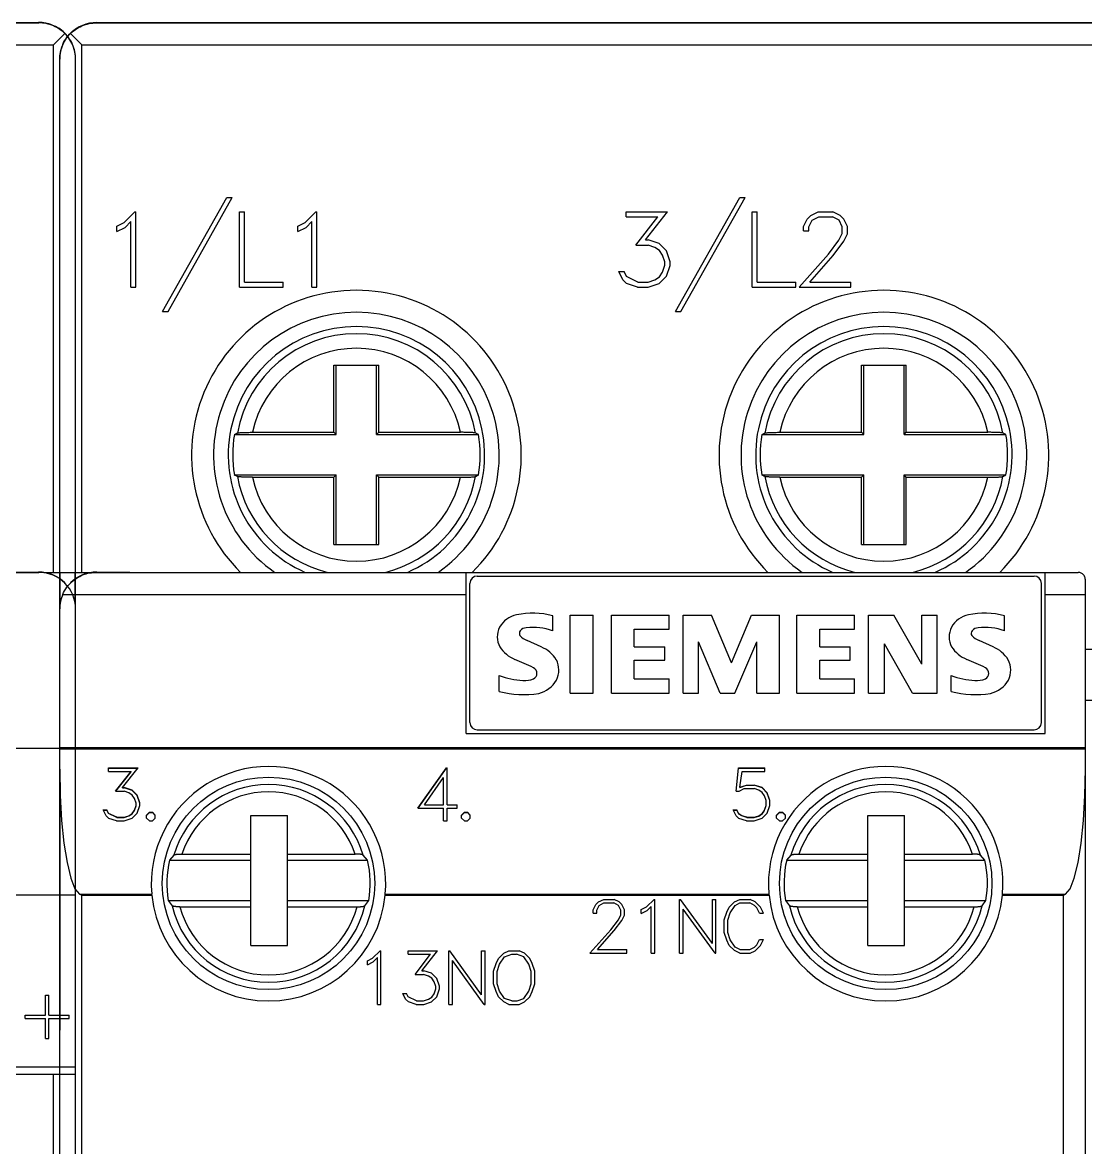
# Model space of a CAD drawing. Header units: millimetres. Extents: x -72 to 2978, y -1067 to 2817.
# Drawn here: x 216.58 to 245.6, y -796.91 to -766.2 of the extents above; entities that cross this region are included whole.
import ezdxf

# ---------------------------------------------------------------- set-up
doc = ezdxf.new("R2010")
doc.units = ezdxf.units.MM
doc.layers.add('10000_FRONT', color=7, linetype='Continuous')

msp = doc.modelspace()

# ---------------------------------------------------------------- linework, layer by layer
for p, q in [((217.599, -787.71), (217.599, -793.71)), ((218.033, -793.71), (218.033, -787.71))]:
    msp.add_line(p, q)
at = {"layer": '10000_FRONT', "color": 7, "linetype": 'Continuous', "lineweight": 25}
for p, q in [((174.033, -766.209), (217.033, -766.209)), ((174.043, -766.199), (217.023, -766.199)), ((217.077, -766.2), (217.033, -766.199)), ((217.081, -766.21), (217.033, -766.209)), ((217.122, -766.203), (217.077, -766.2)), ((217.13, -766.214), (217.081, -766.21)), ((217.167, -766.208), (217.122, -766.203)), ((217.179, -766.22), (217.13, -766.214)), ((217.213, -766.215), (217.167, -766.208)), ((218.418, -766.215), (218.464, -766.208)), ((218.452, -766.22), (218.502, -766.214)), ((218.464, -766.208), (218.51, -766.203)), ((218.502, -766.214), (218.551, -766.21)), ((218.51, -766.203), (218.555, -766.2)), ((218.551, -766.21), (218.599, -766.209)), ((218.555, -766.2), (218.599, -766.199)), ((218.599, -766.209), (261.599, -766.209)), ((218.609, -766.199), (261.589, -766.199)), ((217.229, -766.228), (217.179, -766.22)), ((217.259, -766.225), (217.213, -766.215)), ((217.28, -766.24), (217.229, -766.228)), ((217.306, -766.237), (217.259, -766.225)), ((217.33, -766.254), (217.28, -766.24)), ((217.352, -766.251), (217.306, -766.237)), ((217.38, -766.271), (217.33, -766.254)), ((217.397, -766.268), (217.352, -766.251)), ((217.429, -766.291), (217.38, -766.271)), ((217.442, -766.286), (217.397, -766.268)), ((217.477, -766.313), (217.429, -766.291)), ((217.433, -766.809), (217.74, -766.502)), ((217.486, -766.308), (217.442, -766.286)), ((217.524, -766.338), (217.477, -766.313)), ((217.529, -766.331), (217.486, -766.308)), ((217.57, -766.365), (217.524, -766.338)), ((217.571, -766.356), (217.529, -766.331)), ((217.614, -766.395), (217.57, -766.365)), ((217.612, -766.383), (217.571, -766.356)), ((217.651, -766.412), (217.612, -766.383)), ((217.656, -766.427), (217.614, -766.395)), ((217.689, -766.445), (217.651, -766.412)), ((217.698, -766.462), (217.656, -766.427)), ((217.728, -766.48), (217.689, -766.445)), ((217.74, -766.502), (217.698, -766.462)), ((217.766, -766.519), (217.728, -766.48)), ((217.78, -766.544), (217.74, -766.502)), ((217.802, -766.56), (217.766, -766.519)), ((217.829, -766.56), (217.866, -766.519)), ((217.852, -766.544), (217.892, -766.502)), ((217.866, -766.519), (217.904, -766.48)), ((218.199, -766.809), (217.891, -766.502)), ((217.892, -766.502), (217.933, -766.462)), ((217.904, -766.48), (217.942, -766.445)), ((217.933, -766.462), (217.976, -766.427)), ((217.942, -766.445), (217.981, -766.412)), ((217.976, -766.427), (218.018, -766.395)), ((217.981, -766.412), (218.02, -766.383)), ((218.018, -766.395), (218.062, -766.365)), ((218.02, -766.383), (218.061, -766.356)), ((218.061, -766.356), (218.102, -766.331)), ((218.062, -766.365), (218.108, -766.338)), ((218.102, -766.331), (218.146, -766.308)), ((218.108, -766.338), (218.155, -766.313)), ((218.146, -766.308), (218.19, -766.286)), ((218.155, -766.313), (218.203, -766.291)), ((218.19, -766.286), (218.235, -766.268)), ((218.203, -766.291), (218.252, -766.271)), ((218.235, -766.268), (218.28, -766.251)), ((218.252, -766.271), (218.302, -766.254)), ((218.28, -766.251), (218.326, -766.237)), ((218.302, -766.254), (218.352, -766.24)), ((218.326, -766.237), (218.372, -766.225)), ((218.352, -766.24), (218.402, -766.228)), ((218.372, -766.225), (218.418, -766.215)), ((218.402, -766.228), (218.452, -766.22)), ((173.633, -766.809), (217.433, -766.809)), ((217.433, -781.209), (217.433, -766.809)), ((217.661, -766.862), (217.68, -766.813)), ((217.68, -766.813), (217.703, -766.765)), ((217.682, -766.799), (217.706, -766.749)), ((217.682, -766.799), (217.687, -766.799)), ((217.703, -766.765), (217.727, -766.718)), ((217.706, -766.749), (217.733, -766.699)), ((217.727, -766.718), (217.755, -766.672)), ((217.733, -766.699), (217.762, -766.651)), ((217.755, -766.672), (217.784, -766.628)), ((217.762, -766.651), (217.795, -766.604)), ((217.815, -766.586), (217.78, -766.544)), ((217.784, -766.628), (217.816, -766.586)), ((217.795, -766.604), (217.829, -766.56)), ((217.837, -766.604), (217.802, -766.56)), ((217.847, -766.628), (217.815, -766.586)), ((217.816, -766.586), (217.852, -766.544)), ((217.869, -766.651), (217.837, -766.604)), ((217.877, -766.672), (217.847, -766.628)), ((217.899, -766.699), (217.869, -766.651)), ((217.904, -766.718), (217.877, -766.672)), ((217.926, -766.749), (217.899, -766.699)), ((217.929, -766.765), (217.904, -766.718)), ((217.95, -766.799), (217.926, -766.749)), ((217.951, -766.813), (217.929, -766.765)), ((217.945, -766.799), (217.95, -766.799)), ((217.971, -766.862), (217.951, -766.813)), ((218.199, -766.809), (261.999, -766.809)), ((218.199, -781.209), (218.199, -766.809)), ((217.6, -767.161), (217.603, -767.112)), ((217.603, -767.112), (217.609, -767.062)), ((217.609, -767.062), (217.618, -767.012)), ((217.618, -767.012), (217.63, -766.962)), ((217.63, -766.962), (217.644, -766.912)), ((217.644, -766.912), (217.661, -766.862)), ((217.988, -766.912), (217.971, -766.862)), ((218.002, -766.962), (217.988, -766.912)), ((218.013, -767.012), (218.002, -766.962)), ((218.022, -767.062), (218.013, -767.012)), ((218.028, -767.112), (218.022, -767.062)), ((218.032, -767.161), (218.028, -767.112)), ((217.599, -767.209), (217.6, -767.161)), ((217.599, -767.209), (217.599, -767.199)), ((217.599, -781.209), (217.599, -767.209)), ((218.033, -767.209), (218.032, -767.161)), ((218.033, -781.209), (218.033, -767.209)), ((220.409, -774.091), (222.163, -770.975)), ((220.558, -774.091), (222.31, -770.975)), ((222.163, -770.975), (222.31, -770.975)), ((234.409, -774.091), (236.163, -770.975)), ((234.558, -774.091), (236.31, -770.975)), ((236.163, -770.975), (236.31, -770.975)), ((219.358, -771.657), (219.65, -771.367)), ((219.65, -771.367), (219.679, -771.367)), ((219.679, -773.425), (219.679, -771.367)), ((222.504, -771.367), (222.641, -771.367)), ((222.504, -773.425), (222.504, -771.367)), ((222.641, -773.287), (222.641, -771.367)), ((224.297, -771.657), (224.589, -771.367)), ((224.589, -771.367), (224.618, -771.367)), ((224.618, -773.425), (224.618, -771.367)), ((233.065, -771.367), (234.196, -771.367)), ((233.065, -771.504), (233.065, -771.367)), ((233.593, -772.134), (234.196, -771.367)), ((236.504, -771.367), (236.641, -771.367)), ((236.504, -773.425), (236.504, -771.367)), ((236.641, -773.287), (236.641, -771.367)), ((238.108, -771.464), (238.309, -771.367)), ((238.309, -771.367), (238.704, -771.367)), ((238.904, -771.466), (238.704, -771.367)), ((219.157, -771.759), (219.358, -771.657)), ((219.385, -771.791), (219.542, -771.633)), ((219.542, -773.425), (219.542, -771.633)), ((224.096, -771.759), (224.297, -771.657)), ((224.324, -771.791), (224.48, -771.633)), ((224.48, -773.425), (224.48, -771.633)), ((233.065, -771.504), (233.926, -771.504)), ((233.331, -772.274), (233.926, -771.504)), ((237.908, -771.765), (238.006, -771.564)), ((238.006, -771.564), (238.108, -771.464)), ((238.048, -771.776), (238.139, -771.595)), ((238.139, -771.595), (238.32, -771.504)), ((238.32, -771.504), (238.692, -771.504)), ((238.874, -771.595), (238.692, -771.504)), ((238.964, -771.776), (238.874, -771.595)), ((239.006, -771.566), (238.904, -771.466)), ((239.105, -771.767), (239.006, -771.566)), ((219.157, -771.903), (219.157, -771.759)), ((219.157, -771.903), (219.385, -771.791)), ((224.096, -771.903), (224.096, -771.759)), ((224.096, -771.903), (224.324, -771.791)), ((237.908, -771.889), (237.908, -771.765)), ((237.908, -771.889), (238.048, -771.889)), ((238.048, -771.889), (238.048, -771.776)), ((238.872, -772.144), (238.964, -771.956)), ((238.964, -771.956), (238.964, -771.776)), ((239.006, -772.168), (239.105, -771.971)), ((239.105, -771.971), (239.105, -771.767)), ((233.331, -772.274), (233.661, -772.274)), ((233.593, -772.134), (233.666, -772.134)), ((233.845, -772.337), (233.661, -772.274)), ((233.963, -772.232), (233.666, -772.134)), ((233.973, -772.421), (233.845, -772.337)), ((234.164, -772.433), (233.963, -772.232)), ((238.586, -772.525), (238.872, -772.144)), ((238.715, -772.555), (239.006, -772.168)), ((234.059, -772.551), (233.973, -772.421)), ((234.122, -772.735), (234.059, -772.551)), ((234.261, -772.729), (234.164, -772.433)), ((237.785, -773.425), (238.586, -772.525)), ((238.076, -773.287), (238.715, -772.555)), ((234.059, -773.01), (234.122, -772.825)), ((234.122, -772.825), (234.122, -772.735)), ((234.164, -773.126), (234.261, -772.831)), ((234.261, -772.831), (234.261, -772.729)), ((232.972, -773.226), (232.86, -772.999)), ((232.86, -772.999), (233.005, -772.999)), ((233.077, -773.327), (232.972, -773.226)), ((233.07, -773.133), (233.005, -772.999)), ((233.381, -773.287), (233.07, -773.133)), ((233.661, -773.287), (233.845, -773.223)), ((233.845, -773.223), (233.973, -773.139)), ((233.963, -773.326), (234.164, -773.126)), ((233.973, -773.139), (234.059, -773.01)), ((219.542, -773.425), (219.679, -773.425)), ((222.504, -773.425), (223.699, -773.425)), ((222.641, -773.287), (223.699, -773.287)), ((223.699, -773.425), (223.699, -773.287)), ((224.48, -773.425), (224.618, -773.425)), ((233.373, -773.425), (233.077, -773.327)), ((233.373, -773.425), (233.666, -773.425)), ((233.381, -773.287), (233.661, -773.287)), ((233.666, -773.425), (233.963, -773.326)), ((236.504, -773.425), (237.699, -773.425)), ((236.641, -773.287), (237.699, -773.287)), ((237.699, -773.425), (237.699, -773.287)), ((237.785, -773.425), (239.2, -773.425)), ((238.076, -773.287), (239.2, -773.287)), ((239.2, -773.425), (239.2, -773.287)), ((220.409, -774.091), (220.558, -774.091)), ((234.409, -774.091), (234.558, -774.091)), ((225.086, -775.549), (226.311, -775.549)), ((225.086, -777.386), (225.086, -775.549)), ((225.149, -777.449), (225.149, -775.549)), ((226.249, -777.449), (226.249, -775.549)), ((226.311, -777.386), (226.311, -775.549)), ((239.486, -775.549), (240.711, -775.549)), ((239.486, -777.386), (239.486, -775.549)), ((239.549, -777.449), (239.549, -775.549)), ((240.649, -777.449), (240.649, -775.549)), ((240.711, -777.386), (240.711, -775.549)), ((222.366, -777.449), (222.378, -777.443)), ((222.366, -777.449), (225.149, -777.449)), ((222.378, -777.443), (222.39, -777.436)), ((222.39, -777.436), (222.401, -777.43)), ((222.401, -777.43), (222.413, -777.424)), ((222.413, -777.424), (222.425, -777.417)), ((222.425, -777.417), (222.436, -777.411)), ((222.436, -777.411), (222.448, -777.405)), ((222.448, -777.405), (222.452, -777.403)), ((222.452, -777.403), (222.459, -777.402)), ((222.459, -777.402), (222.469, -777.4)), ((222.469, -777.4), (222.48, -777.399)), ((222.48, -777.399), (222.494, -777.397)), ((222.494, -777.397), (222.51, -777.396)), ((222.51, -777.396), (222.529, -777.394)), ((222.529, -777.394), (222.55, -777.393)), ((222.55, -777.393), (222.571, -777.392)), ((222.571, -777.392), (222.594, -777.391)), ((222.594, -777.391), (222.62, -777.39)), ((222.62, -777.39), (222.647, -777.389)), ((222.647, -777.389), (222.675, -777.388)), ((222.675, -777.388), (222.703, -777.388)), ((222.703, -777.388), (222.732, -777.387)), ((222.732, -777.387), (222.763, -777.387)), ((222.763, -777.387), (222.795, -777.386)), ((222.795, -777.386), (222.827, -777.386)), ((222.827, -777.386), (222.858, -777.386)), ((222.858, -777.386), (225.086, -777.386)), ((225.149, -777.449), (225.086, -777.386)), ((226.249, -777.449), (226.311, -777.386)), ((226.249, -777.449), (229.031, -777.449)), ((226.311, -777.386), (228.539, -777.386)), ((228.565, -777.386), (228.539, -777.386)), ((228.591, -777.386), (228.565, -777.386)), ((228.617, -777.386), (228.591, -777.386)), ((228.643, -777.387), (228.617, -777.386)), ((228.669, -777.387), (228.643, -777.387)), ((228.693, -777.387), (228.669, -777.387)), ((228.716, -777.388), (228.693, -777.387)), ((228.739, -777.389), (228.716, -777.388)), ((228.762, -777.389), (228.739, -777.389)), ((228.784, -777.39), (228.762, -777.389)), ((228.805, -777.391), (228.784, -777.39)), ((228.824, -777.392), (228.805, -777.391)), ((228.842, -777.393), (228.824, -777.392)), ((228.859, -777.394), (228.842, -777.393)), ((228.876, -777.395), (228.859, -777.394)), ((228.891, -777.396), (228.876, -777.395)), ((228.904, -777.397), (228.891, -777.396)), ((228.915, -777.399), (228.904, -777.397)), ((228.925, -777.4), (228.915, -777.399)), ((228.933, -777.401), (228.925, -777.4)), ((228.94, -777.402), (228.933, -777.401)), ((228.946, -777.404), (228.94, -777.402)), ((228.949, -777.405), (228.946, -777.404)), ((228.961, -777.411), (228.949, -777.405)), ((228.973, -777.417), (228.961, -777.411)), ((228.984, -777.424), (228.973, -777.417)), ((228.996, -777.43), (228.984, -777.424)), ((229.008, -777.436), (228.996, -777.43)), ((229.019, -777.443), (229.008, -777.436)), ((229.031, -777.449), (229.019, -777.443)), ((236.766, -777.449), (236.778, -777.443)), ((236.766, -777.449), (239.549, -777.449)), ((236.778, -777.443), (236.79, -777.436)), ((236.79, -777.436), (236.801, -777.43)), ((236.801, -777.43), (236.813, -777.424)), ((236.813, -777.424), (236.825, -777.417)), ((236.825, -777.417), (236.836, -777.411)), ((236.836, -777.411), (236.848, -777.405)), ((236.848, -777.405), (236.852, -777.403)), ((236.852, -777.403), (236.859, -777.402)), ((236.859, -777.402), (236.869, -777.4)), ((236.869, -777.4), (236.88, -777.399)), ((236.88, -777.399), (236.894, -777.397)), ((236.894, -777.397), (236.91, -777.396)), ((236.91, -777.396), (236.929, -777.394)), ((236.929, -777.394), (236.95, -777.393)), ((236.95, -777.393), (236.971, -777.392)), ((236.971, -777.392), (236.994, -777.391)), ((236.994, -777.391), (237.02, -777.39)), ((237.02, -777.39), (237.047, -777.389)), ((237.047, -777.389), (237.075, -777.388)), ((237.075, -777.388), (237.103, -777.388)), ((237.103, -777.388), (237.132, -777.387)), ((237.132, -777.387), (237.163, -777.387)), ((237.163, -777.387), (237.195, -777.386)), ((237.195, -777.386), (237.227, -777.386)), ((237.227, -777.386), (237.258, -777.386)), ((237.258, -777.386), (239.486, -777.386)), ((239.549, -777.449), (239.486, -777.386)), ((240.649, -777.449), (240.711, -777.386)), ((240.649, -777.449), (243.431, -777.449)), ((240.711, -777.386), (242.939, -777.386)), ((242.965, -777.386), (242.939, -777.386)), ((242.991, -777.386), (242.965, -777.386)), ((243.017, -777.386), (242.991, -777.386)), ((243.043, -777.387), (243.017, -777.386)), ((243.069, -777.387), (243.043, -777.387)), ((243.093, -777.387), (243.069, -777.387)), ((243.116, -777.388), (243.093, -777.387)), ((243.139, -777.389), (243.116, -777.388)), ((243.162, -777.389), (243.139, -777.389)), ((243.184, -777.39), (243.162, -777.389)), ((243.205, -777.391), (243.184, -777.39)), ((243.224, -777.392), (243.205, -777.391)), ((243.242, -777.393), (243.224, -777.392)), ((243.259, -777.394), (243.242, -777.393)), ((243.276, -777.395), (243.259, -777.394)), ((243.291, -777.396), (243.276, -777.395)), ((243.304, -777.397), (243.291, -777.396)), ((243.315, -777.399), (243.304, -777.397)), ((243.325, -777.4), (243.315, -777.399)), ((243.333, -777.401), (243.325, -777.4)), ((243.34, -777.402), (243.333, -777.401)), ((243.346, -777.404), (243.34, -777.402)), ((243.349, -777.405), (243.346, -777.404)), ((243.361, -777.411), (243.349, -777.405)), ((243.373, -777.417), (243.361, -777.411)), ((243.384, -777.424), (243.373, -777.417)), ((243.396, -777.43), (243.384, -777.424)), ((243.408, -777.436), (243.396, -777.43)), ((243.419, -777.443), (243.408, -777.436)), ((243.431, -777.449), (243.419, -777.443)), ((222.378, -778.555), (222.366, -778.549)), ((222.366, -778.549), (225.149, -778.549)), ((222.39, -778.561), (222.378, -778.555)), ((222.401, -778.568), (222.39, -778.561)), ((222.413, -778.574), (222.401, -778.568)), ((222.425, -778.58), (222.413, -778.574)), ((222.436, -778.586), (222.425, -778.58)), ((222.448, -778.593), (222.436, -778.586)), ((222.451, -778.594), (222.448, -778.593)), ((222.457, -778.595), (222.451, -778.594)), ((222.464, -778.597), (222.457, -778.595)), ((222.472, -778.598), (222.464, -778.597)), ((222.482, -778.599), (222.472, -778.598)), ((222.493, -778.6), (222.482, -778.599)), ((222.507, -778.602), (222.493, -778.6)), ((222.521, -778.603), (222.507, -778.602)), ((222.538, -778.604), (222.521, -778.603)), ((222.555, -778.605), (222.538, -778.604)), ((222.573, -778.606), (222.555, -778.605)), ((222.592, -778.607), (222.573, -778.606)), ((222.613, -778.608), (222.592, -778.607)), ((222.635, -778.608), (222.613, -778.608)), ((222.658, -778.609), (222.635, -778.608)), ((222.681, -778.61), (222.658, -778.609)), ((222.704, -778.61), (222.681, -778.61)), ((222.728, -778.611), (222.704, -778.61)), ((222.754, -778.611), (222.728, -778.611)), ((222.78, -778.611), (222.754, -778.611)), ((222.806, -778.612), (222.78, -778.611)), ((222.833, -778.612), (222.806, -778.612)), ((222.858, -778.612), (222.833, -778.612)), ((222.858, -778.612), (225.086, -778.612)), ((225.086, -778.612), (225.149, -778.549)), ((225.086, -780.449), (225.086, -778.612)), ((225.149, -780.449), (225.149, -778.549)), ((226.311, -778.612), (226.249, -778.549)), ((226.249, -778.549), (229.031, -778.549)), ((226.249, -780.449), (226.249, -778.549)), ((226.311, -778.612), (228.539, -778.612)), ((226.311, -780.449), (226.311, -778.612)), ((228.539, -778.612), (228.57, -778.612)), ((228.57, -778.612), (228.602, -778.612)), ((228.602, -778.612), (228.634, -778.611)), ((228.634, -778.611), (228.665, -778.611)), ((228.665, -778.611), (228.694, -778.61)), ((228.694, -778.61), (228.722, -778.61)), ((228.722, -778.61), (228.75, -778.609)), ((228.75, -778.609), (228.777, -778.608)), ((228.777, -778.608), (228.803, -778.607)), ((228.803, -778.607), (228.826, -778.606)), ((228.826, -778.606), (228.848, -778.605)), ((228.848, -778.605), (228.868, -778.603)), ((228.868, -778.603), (228.887, -778.602)), ((228.887, -778.602), (228.903, -778.6)), ((228.903, -778.6), (228.917, -778.599)), ((228.917, -778.599), (228.928, -778.598)), ((228.928, -778.598), (228.938, -778.596)), ((228.938, -778.596), (228.945, -778.594)), ((228.945, -778.594), (228.949, -778.593)), ((228.949, -778.593), (228.961, -778.586)), ((228.961, -778.586), (228.973, -778.58)), ((228.973, -778.58), (228.984, -778.574)), ((228.984, -778.574), (228.996, -778.568)), ((228.996, -778.568), (229.008, -778.561)), ((229.008, -778.561), (229.019, -778.555)), ((229.019, -778.555), (229.031, -778.549)), ((236.778, -778.555), (236.766, -778.549)), ((236.766, -778.549), (239.549, -778.549)), ((236.79, -778.561), (236.778, -778.555)), ((236.801, -778.568), (236.79, -778.561)), ((236.813, -778.574), (236.801, -778.568)), ((236.825, -778.58), (236.813, -778.574)), ((236.836, -778.586), (236.825, -778.58)), ((236.848, -778.593), (236.836, -778.586)), ((236.851, -778.594), (236.848, -778.593)), ((236.857, -778.595), (236.851, -778.594)), ((236.864, -778.597), (236.857, -778.595)), ((236.872, -778.598), (236.864, -778.597)), ((236.882, -778.599), (236.872, -778.598)), ((236.893, -778.6), (236.882, -778.599)), ((236.907, -778.602), (236.893, -778.6)), ((236.922, -778.603), (236.907, -778.602)), ((236.938, -778.604), (236.922, -778.603)), ((236.955, -778.605), (236.938, -778.604)), ((236.973, -778.606), (236.955, -778.605)), ((236.992, -778.607), (236.973, -778.606)), ((237.013, -778.608), (236.992, -778.607)), ((237.035, -778.608), (237.013, -778.608)), ((237.058, -778.609), (237.035, -778.608)), ((237.081, -778.61), (237.058, -778.609)), ((237.104, -778.61), (237.081, -778.61)), ((237.128, -778.611), (237.104, -778.61)), ((237.154, -778.611), (237.128, -778.611)), ((237.18, -778.611), (237.154, -778.611)), ((237.206, -778.612), (237.18, -778.611)), ((237.233, -778.612), (237.206, -778.612)), ((237.258, -778.612), (237.233, -778.612)), ((237.258, -778.612), (239.486, -778.612)), ((239.486, -778.612), (239.549, -778.549)), ((239.486, -780.449), (239.486, -778.612)), ((239.549, -780.449), (239.549, -778.549)), ((240.711, -778.612), (240.649, -778.549)), ((240.649, -778.549), (243.431, -778.549)), ((240.649, -780.449), (240.649, -778.549)), ((240.711, -778.612), (242.939, -778.612)), ((240.711, -780.449), (240.711, -778.612)), ((242.939, -778.612), (242.97, -778.612)), ((242.97, -778.612), (243.002, -778.612)), ((243.002, -778.612), (243.034, -778.611)), ((243.034, -778.611), (243.065, -778.611)), ((243.065, -778.611), (243.094, -778.61)), ((243.094, -778.61), (243.122, -778.61)), ((243.122, -778.61), (243.15, -778.609)), ((243.15, -778.609), (243.177, -778.608)), ((243.177, -778.608), (243.203, -778.607)), ((243.203, -778.607), (243.226, -778.606)), ((243.226, -778.606), (243.248, -778.605)), ((243.248, -778.605), (243.268, -778.603)), ((243.268, -778.603), (243.287, -778.602)), ((243.287, -778.602), (243.303, -778.6)), ((243.303, -778.6), (243.317, -778.599)), ((243.317, -778.599), (243.328, -778.598)), ((243.328, -778.598), (243.338, -778.596)), ((243.338, -778.596), (243.345, -778.594)), ((243.345, -778.594), (243.349, -778.593)), ((243.349, -778.593), (243.361, -778.586)), ((243.361, -778.586), (243.373, -778.58)), ((243.373, -778.58), (243.384, -778.574)), ((243.384, -778.574), (243.396, -778.568)), ((243.396, -778.568), (243.408, -778.561)), ((243.408, -778.561), (243.419, -778.555)), ((243.419, -778.555), (243.431, -778.549)), ((225.086, -780.449), (226.311, -780.449)), ((239.486, -780.449), (240.711, -780.449)), ((208.183, -781.209), (217.033, -781.209)), ((216.123, -781.199), (217.023, -781.199)), ((217.164, -781.209), (217.433, -781.209)), ((217.433, -781.209), (218.033, -781.209)), ((217.599, -781.209), (218.199, -781.209)), ((217.599, -782.209), (217.599, -781.209)), ((217.609, -782.068), (217.609, -781.209)), ((218.023, -782.068), (218.023, -781.209)), ((218.033, -782.201), (218.033, -781.209)), ((218.199, -781.209), (218.468, -781.209)), ((218.233, -781.278), (218.279, -781.261)), ((218.279, -781.261), (218.325, -781.247)), ((218.325, -781.247), (218.371, -781.235)), ((218.371, -781.235), (218.418, -781.225)), ((218.418, -781.225), (218.464, -781.218)), ((218.464, -781.218), (218.509, -781.213)), ((218.509, -781.213), (218.554, -781.21)), ((218.554, -781.21), (218.599, -781.209)), ((218.599, -781.209), (245.399, -781.209)), ((218.609, -781.199), (219.509, -781.199)), ((219.509, -781.209), (219.509, -781.199)), ((228.699, -785.609), (228.699, -781.209)), ((244.499, -785.609), (244.499, -781.209)), ((245.417, -781.21), (245.399, -781.209)), ((245.435, -781.212), (245.417, -781.21)), ((245.453, -781.217), (245.435, -781.212)), ((245.471, -781.223), (245.453, -781.217)), ((245.489, -781.23), (245.471, -781.223)), ((245.506, -781.24), (245.489, -781.23)), ((245.522, -781.252), (245.506, -781.24)), ((245.538, -781.265), (245.522, -781.252)), ((217.828, -781.571), (217.864, -781.53)), ((217.864, -781.53), (217.902, -781.491)), ((217.902, -781.491), (217.941, -781.455)), ((217.941, -781.455), (217.981, -781.423)), ((217.981, -781.423), (218.02, -781.393)), ((218.02, -781.393), (218.06, -781.366)), ((218.06, -781.366), (218.102, -781.341)), ((218.102, -781.341), (218.144, -781.318)), ((218.144, -781.318), (218.188, -781.297)), ((218.188, -781.297), (218.233, -781.278)), ((228.799, -785.309), (228.799, -781.509)), ((228.999, -781.309), (244.199, -781.309)), ((244.399, -785.309), (244.399, -781.509)), ((245.552, -781.28), (245.538, -781.265)), ((245.565, -781.297), (245.552, -781.28)), ((245.576, -781.316), (245.565, -781.297)), ((245.585, -781.337), (245.576, -781.316)), ((245.592, -781.359), (245.585, -781.337)), ((245.597, -781.383), (245.592, -781.359)), ((245.599, -781.409), (245.597, -781.383)), ((245.599, -836.009), (245.599, -781.409)), ((217.682, -781.809), (217.706, -781.759)), ((217.682, -781.809), (228.699, -781.809)), ((217.706, -781.759), (217.732, -781.71)), ((217.732, -781.71), (217.762, -781.662)), ((217.762, -781.662), (217.794, -781.615)), ((217.794, -781.615), (217.828, -781.571)), ((244.499, -781.809), (245.599, -781.809)), ((217.599, -836.189), (217.599, -782.209)), ((218.033, -786.012), (218.033, -782.209)), ((231.057, -782.804), (231.057, -782.395)), ((231.539, -782.379), (232.16, -782.379)), ((231.539, -784.509), (231.539, -782.379)), ((232.16, -784.509), (232.16, -782.379)), ((232.663, -782.379), (234.237, -782.379)), ((232.663, -784.509), (232.663, -782.379)), ((234.237, -782.76), (234.237, -782.379)), ((234.619, -782.379), (235.389, -782.379)), ((234.619, -784.509), (234.619, -782.379)), ((235.935, -783.677), (235.389, -782.379)), ((235.935, -783.677), (236.486, -782.379)), ((236.486, -782.379), (237.25, -782.379)), ((237.25, -784.509), (237.25, -782.379)), ((237.727, -782.379), (239.301, -782.379)), ((237.727, -784.509), (237.727, -782.379)), ((239.301, -782.76), (239.301, -782.379)), ((239.683, -782.379), (240.374, -782.379)), ((239.683, -784.509), (239.683, -782.379)), ((241.139, -783.713), (240.374, -782.379)), ((241.139, -782.379), (241.55, -782.379)), ((241.139, -783.713), (241.139, -782.379)), ((241.55, -784.509), (241.55, -782.379)), ((243.393, -782.804), (243.393, -782.395)), ((233.284, -782.76), (234.237, -782.76)), ((233.284, -783.245), (233.284, -782.76)), ((238.348, -782.76), (239.301, -782.76)), ((238.348, -783.245), (238.348, -782.76)), ((230.747, -783.245), (230.364, -783.072)), ((236.032, -784.509), (236.631, -783.101)), ((236.631, -784.509), (236.631, -783.101)), ((243.083, -783.245), (242.7, -783.072)), ((233.284, -783.245), (234.116, -783.245)), ((234.116, -783.609), (234.116, -783.245)), ((235.628, -784.509), (235.034, -783.106)), ((235.034, -784.509), (235.034, -783.106)), ((238.348, -783.245), (239.18, -783.245)), ((239.18, -783.609), (239.18, -783.245)), ((240.88, -784.509), (240.116, -783.159)), ((240.116, -784.509), (240.116, -783.159)), ((245.599, -783.309), (246.599, -783.309)), ((233.284, -783.609), (234.116, -783.609)), ((233.284, -784.111), (233.284, -783.609)), ((238.348, -783.609), (239.18, -783.609)), ((238.348, -784.111), (238.348, -783.609)), ((229.599, -784.463), (229.599, -784.024)), ((241.935, -784.463), (241.935, -784.024)), ((233.284, -784.111), (234.237, -784.111)), ((234.237, -784.509), (234.237, -784.111)), ((238.348, -784.111), (239.301, -784.111)), ((239.301, -784.509), (239.301, -784.111)), ((231.539, -784.509), (232.16, -784.509)), ((232.663, -784.509), (234.237, -784.509)), ((234.619, -784.509), (235.034, -784.509)), ((235.628, -784.509), (236.032, -784.509)), ((236.631, -784.509), (237.25, -784.509)), ((237.727, -784.509), (239.301, -784.509)), ((239.683, -784.509), (240.116, -784.509)), ((240.88, -784.509), (241.55, -784.509)), ((245.599, -784.699), (246.599, -784.699)), ((228.999, -785.509), (244.199, -785.509)), ((228.699, -785.609), (244.499, -785.609)), ((208.183, -786.012), (218.033, -786.012)), ((217.599, -785.993), (245.599, -785.993)), ((217.599, -786.027), (245.599, -786.027)), ((218.033, -790.009), (218.033, -786.012)), ((218.932, -786.545), (219.739, -786.545)), ((218.932, -786.641), (218.932, -786.545)), ((218.932, -786.554), (219.732, -786.554)), ((218.932, -786.641), (219.547, -786.641)), ((219.122, -787.183), (219.547, -786.641)), ((219.129, -787.183), (219.547, -786.651)), ((219.309, -787.084), (219.739, -786.545)), ((219.547, -786.651), (219.547, -786.641)), ((227.377, -787.648), (228.155, -786.545)), ((227.382, -787.648), (228.155, -786.554)), ((228.155, -786.545), (228.179, -786.545)), ((228.155, -786.554), (228.155, -786.545)), ((228.155, -786.554), (228.179, -786.554)), ((228.179, -787.552), (228.179, -786.545)), ((236.062, -787.178), (236.134, -786.545)), ((236.063, -787.178), (236.134, -786.554)), ((236.134, -786.545), (236.849, -786.545)), ((236.134, -786.554), (236.134, -786.545)), ((236.134, -786.554), (236.849, -786.554)), ((236.167, -787.073), (236.23, -786.641)), ((236.23, -786.641), (236.849, -786.641)), ((236.849, -786.641), (236.849, -786.545)), ((219.309, -787.084), (219.361, -787.084)), ((219.309, -787.093), (219.309, -787.084)), ((219.309, -787.093), (219.361, -787.093)), ((219.573, -787.154), (219.361, -787.084)), ((219.361, -787.093), (219.361, -787.084)), ((219.573, -787.162), (219.361, -787.093)), ((227.555, -787.552), (228.081, -786.807)), ((228.081, -787.552), (228.081, -786.807)), ((236.167, -787.073), (236.352, -787.014)), ((236.167, -787.082), (236.352, -787.022)), ((236.167, -787.082), (236.167, -787.073)), ((236.352, -787.014), (236.561, -787.014)), ((236.352, -787.022), (236.352, -787.014)), ((236.352, -787.022), (236.561, -787.022)), ((236.773, -787.083), (236.561, -787.014)), ((236.561, -787.022), (236.561, -787.014)), ((236.773, -787.091), (236.561, -787.022)), ((236.916, -787.224), (236.773, -787.083)), ((236.773, -787.091), (236.773, -787.083)), ((236.916, -787.233), (236.773, -787.091)), ((219.122, -787.183), (219.358, -787.183)), ((219.489, -787.227), (219.358, -787.183)), ((219.58, -787.287), (219.489, -787.227)), ((219.716, -787.295), (219.573, -787.154)), ((219.573, -787.162), (219.573, -787.154)), ((219.716, -787.303), (219.573, -787.162)), ((219.642, -787.378), (219.58, -787.287)), ((219.687, -787.508), (219.642, -787.378)), ((219.786, -787.503), (219.716, -787.295)), ((219.716, -787.303), (219.716, -787.295)), ((219.786, -787.511), (219.716, -787.303)), ((236.062, -787.178), (236.152, -787.178)), ((236.152, -787.178), (236.289, -787.11)), ((236.289, -787.11), (236.558, -787.11)), ((236.689, -787.155), (236.558, -787.11)), ((236.78, -787.216), (236.689, -787.155)), ((236.842, -787.307), (236.78, -787.216)), ((236.887, -787.437), (236.842, -787.307)), ((236.986, -787.433), (236.916, -787.224)), ((236.916, -787.233), (236.916, -787.224)), ((236.986, -787.441), (236.916, -787.233)), ((218.866, -787.853), (218.785, -787.694)), ((218.785, -787.694), (218.889, -787.694)), ((218.789, -787.701), (218.889, -787.701)), ((218.935, -787.788), (218.889, -787.694)), ((218.889, -787.701), (218.889, -787.694)), ((218.935, -787.795), (218.889, -787.701)), ((219.58, -787.792), (219.642, -787.701)), ((219.58, -787.798), (219.642, -787.708)), ((219.642, -787.701), (219.687, -787.571)), ((219.642, -787.708), (219.687, -787.578)), ((219.642, -787.708), (219.642, -787.701)), ((219.687, -787.571), (219.687, -787.508)), ((219.687, -787.578), (219.687, -787.571)), ((219.716, -787.783), (219.786, -787.575)), ((219.786, -787.575), (219.786, -787.503)), ((227.377, -787.648), (228.081, -787.648)), ((227.555, -787.552), (228.081, -787.552)), ((227.555, -787.559), (227.555, -787.552)), ((227.555, -787.559), (228.081, -787.559)), ((228.081, -787.559), (228.081, -787.552)), ((228.081, -787.993), (228.081, -787.648)), ((228.179, -787.552), (228.453, -787.552)), ((228.179, -787.559), (228.179, -787.552)), ((228.179, -787.559), (228.453, -787.559)), ((228.179, -787.648), (228.453, -787.648)), ((228.179, -787.993), (228.179, -787.648)), ((228.453, -787.648), (228.453, -787.552)), ((236.066, -787.853), (235.985, -787.694)), ((235.985, -787.694), (236.089, -787.694)), ((235.989, -787.701), (236.089, -787.701)), ((236.142, -787.799), (236.089, -787.694)), ((236.089, -787.701), (236.089, -787.694)), ((236.142, -787.806), (236.089, -787.701)), ((236.827, -787.723), (236.887, -787.569)), ((236.827, -787.73), (236.887, -787.576)), ((236.887, -787.569), (236.887, -787.437)), ((236.887, -787.576), (236.887, -787.569)), ((236.916, -787.782), (236.986, -787.573)), ((236.986, -787.573), (236.986, -787.433)), ((218.94, -787.924), (218.866, -787.853)), ((219.157, -787.896), (218.935, -787.788)), ((218.935, -787.795), (218.935, -787.788)), ((219.157, -787.903), (218.935, -787.795)), ((219.152, -787.993), (218.94, -787.924)), ((219.152, -787.993), (219.361, -787.993)), ((219.157, -787.896), (219.358, -787.896)), ((219.157, -787.903), (219.157, -787.896)), ((219.157, -787.903), (219.358, -787.903)), ((219.358, -787.896), (219.489, -787.851)), ((219.358, -787.903), (219.489, -787.858)), ((219.358, -787.903), (219.358, -787.896)), ((219.361, -787.993), (219.573, -787.923)), ((219.489, -787.851), (219.58, -787.792)), ((219.489, -787.858), (219.58, -787.798)), ((219.489, -787.858), (219.489, -787.851)), ((219.573, -787.923), (219.716, -787.783)), ((219.58, -787.798), (219.58, -787.792)), ((219.972, -787.836), (220.05, -787.758)), ((219.972, -787.843), (220.05, -787.765)), ((219.972, -787.915), (219.972, -787.836)), ((220.05, -787.993), (219.972, -787.915)), ((220.05, -787.758), (220.131, -787.758)), ((220.05, -787.765), (220.05, -787.758)), ((220.05, -787.765), (220.131, -787.765)), ((220.05, -787.993), (220.131, -787.993)), ((220.209, -787.836), (220.131, -787.758)), ((220.131, -787.765), (220.131, -787.758)), ((220.209, -787.843), (220.131, -787.765)), ((220.131, -787.993), (220.209, -787.915)), ((220.209, -787.915), (220.209, -787.836)), ((222.814, -787.849), (223.814, -787.849)), ((222.814, -791.399), (222.814, -787.849)), ((223.814, -791.399), (223.814, -787.849)), ((228.081, -787.993), (228.179, -787.993)), ((228.572, -787.836), (228.65, -787.758)), ((228.572, -787.843), (228.65, -787.765)), ((228.572, -787.915), (228.572, -787.836)), ((228.65, -787.993), (228.572, -787.915)), ((228.65, -787.758), (228.731, -787.758)), ((228.65, -787.765), (228.65, -787.758)), ((228.65, -787.765), (228.731, -787.765)), ((228.65, -787.993), (228.731, -787.993)), ((228.809, -787.836), (228.731, -787.758)), ((228.731, -787.765), (228.731, -787.758)), ((228.809, -787.843), (228.731, -787.765)), ((228.731, -787.993), (228.809, -787.915)), ((228.809, -787.915), (228.809, -787.836)), ((236.14, -787.924), (236.066, -787.853)), ((236.352, -787.993), (236.14, -787.924)), ((236.224, -787.851), (236.142, -787.799)), ((236.142, -787.806), (236.142, -787.799)), ((236.224, -787.858), (236.142, -787.806)), ((236.356, -787.896), (236.224, -787.851)), ((236.224, -787.858), (236.224, -787.851)), ((236.356, -787.903), (236.224, -787.858)), ((236.352, -787.993), (236.561, -787.993)), ((236.356, -787.896), (236.558, -787.896)), ((236.356, -787.903), (236.356, -787.896)), ((236.356, -787.903), (236.558, -787.903)), ((236.558, -787.896), (236.683, -787.856)), ((236.558, -787.903), (236.683, -787.862)), ((236.558, -787.903), (236.558, -787.896)), ((236.561, -787.993), (236.773, -787.923)), ((236.683, -787.856), (236.788, -787.781)), ((236.683, -787.862), (236.788, -787.788)), ((236.683, -787.862), (236.683, -787.856)), ((236.773, -787.923), (236.916, -787.782)), ((236.788, -787.781), (236.827, -787.723)), ((236.788, -787.788), (236.827, -787.73)), ((236.788, -787.788), (236.788, -787.781)), ((236.827, -787.73), (236.827, -787.723)), ((237.172, -787.836), (237.25, -787.758)), ((237.172, -787.843), (237.25, -787.765)), ((237.172, -787.915), (237.172, -787.836)), ((237.25, -787.993), (237.172, -787.915)), ((237.25, -787.758), (237.331, -787.758)), ((237.25, -787.765), (237.25, -787.758)), ((237.25, -787.765), (237.331, -787.765)), ((237.25, -787.993), (237.331, -787.993)), ((237.409, -787.836), (237.331, -787.758)), ((237.331, -787.765), (237.331, -787.758)), ((237.409, -787.843), (237.331, -787.765)), ((237.331, -787.993), (237.409, -787.915)), ((237.409, -787.915), (237.409, -787.836)), ((239.664, -787.849), (240.664, -787.849)), ((239.664, -791.399), (239.664, -787.849)), ((240.664, -791.399), (240.664, -787.849)), ((220.711, -788.928), (220.595, -789.069)), ((220.711, -788.928), (220.714, -788.925)), ((220.714, -788.925), (220.718, -788.923)), ((220.718, -788.923), (220.723, -788.92)), ((220.723, -788.92), (220.73, -788.918)), ((220.73, -788.918), (220.737, -788.916)), ((220.737, -788.916), (220.747, -788.914)), ((220.747, -788.914), (220.757, -788.911)), ((220.757, -788.911), (220.768, -788.91)), ((220.768, -788.91), (220.779, -788.908)), ((220.779, -788.908), (220.791, -788.906)), ((220.791, -788.906), (220.805, -788.905)), ((220.805, -788.905), (220.82, -788.903)), ((220.82, -788.903), (220.834, -788.902)), ((220.834, -788.902), (220.849, -788.901)), ((220.849, -788.901), (220.864, -788.9)), ((220.864, -788.9), (220.881, -788.9)), ((220.881, -788.9), (220.897, -788.899)), ((220.897, -788.899), (220.914, -788.899)), ((220.914, -788.899), (220.93, -788.899)), ((220.93, -788.899), (222.814, -788.899)), ((223.814, -788.899), (225.667, -788.899)), ((225.68, -788.899), (225.667, -788.899)), ((225.694, -788.899), (225.68, -788.899)), ((225.708, -788.899), (225.694, -788.899)), ((225.722, -788.9), (225.708, -788.899)), ((225.735, -788.9), (225.722, -788.9)), ((225.747, -788.901), (225.735, -788.9)), ((225.76, -788.902), (225.747, -788.901)), ((225.772, -788.903), (225.76, -788.902)), ((225.784, -788.904), (225.772, -788.903)), ((225.796, -788.905), (225.784, -788.904)), ((225.807, -788.906), (225.796, -788.905)), ((225.817, -788.908), (225.807, -788.906)), ((225.827, -788.909), (225.817, -788.908)), ((225.836, -788.911), (225.827, -788.909)), ((225.845, -788.912), (225.836, -788.911)), ((225.853, -788.914), (225.845, -788.912)), ((225.86, -788.916), (225.853, -788.914)), ((225.866, -788.918), (225.86, -788.916)), ((225.872, -788.919), (225.866, -788.918)), ((225.877, -788.921), (225.872, -788.919)), ((225.881, -788.923), (225.877, -788.921)), ((225.884, -788.926), (225.881, -788.923)), ((225.886, -788.928), (225.884, -788.926)), ((226.002, -789.069), (225.886, -788.928)), ((237.561, -788.928), (237.445, -789.069)), ((237.561, -788.928), (237.564, -788.925)), ((237.564, -788.925), (237.568, -788.923)), ((237.568, -788.923), (237.573, -788.92)), ((237.573, -788.92), (237.58, -788.918)), ((237.58, -788.918), (237.587, -788.916)), ((237.587, -788.916), (237.597, -788.914)), ((237.597, -788.914), (237.607, -788.911)), ((237.607, -788.911), (237.618, -788.91)), ((237.618, -788.91), (237.629, -788.908)), ((237.629, -788.908), (237.641, -788.906)), ((237.641, -788.906), (237.655, -788.905)), ((237.655, -788.905), (237.67, -788.903)), ((237.67, -788.903), (237.684, -788.902)), ((237.684, -788.902), (237.699, -788.901)), ((237.699, -788.901), (237.714, -788.9)), ((237.714, -788.9), (237.731, -788.9)), ((237.731, -788.9), (237.747, -788.899)), ((237.747, -788.899), (237.764, -788.899)), ((237.764, -788.899), (237.78, -788.899)), ((237.78, -788.899), (239.664, -788.899)), ((240.664, -788.899), (242.517, -788.899)), ((242.53, -788.899), (242.517, -788.899)), ((242.544, -788.899), (242.53, -788.899)), ((242.558, -788.899), (242.544, -788.899)), ((242.572, -788.9), (242.558, -788.899)), ((242.585, -788.9), (242.572, -788.9)), ((242.597, -788.901), (242.585, -788.9)), ((242.61, -788.902), (242.597, -788.901)), ((242.622, -788.903), (242.61, -788.902)), ((242.634, -788.904), (242.622, -788.903)), ((242.646, -788.905), (242.634, -788.904)), ((242.657, -788.906), (242.646, -788.905)), ((242.667, -788.908), (242.657, -788.906)), ((242.677, -788.909), (242.667, -788.908)), ((242.686, -788.911), (242.677, -788.909)), ((242.695, -788.912), (242.686, -788.911)), ((242.703, -788.914), (242.695, -788.912)), ((242.71, -788.916), (242.703, -788.914)), ((242.716, -788.918), (242.71, -788.916)), ((242.722, -788.919), (242.716, -788.918)), ((242.727, -788.921), (242.722, -788.919)), ((242.731, -788.923), (242.727, -788.921)), ((242.734, -788.926), (242.731, -788.923)), ((242.736, -788.928), (242.734, -788.926)), ((242.852, -789.069), (242.736, -788.928)), ((220.595, -789.069), (222.814, -789.069)), ((223.814, -789.069), (226.002, -789.069)), ((237.445, -789.069), (239.664, -789.069)), ((240.664, -789.069), (242.852, -789.069)), ((215.519, -790.009), (218.033, -790.009)), ((218.033, -794.709), (218.033, -790.009)), ((218.147, -789.995), (218.139, -789.99)), ((218.139, -789.99), (220.111, -789.99)), ((218.156, -790), (218.147, -789.995)), ((218.165, -790.005), (218.156, -790)), ((218.173, -790.01), (218.165, -790.005)), ((218.182, -790.015), (218.173, -790.01)), ((218.19, -790.02), (218.182, -790.015)), ((218.199, -790.025), (218.19, -790.02)), ((218.199, -790.025), (220.114, -790.025)), ((218.199, -827.393), (218.199, -790.025)), ((220.111, -789.995), (220.111, -789.99)), ((220.112, -790), (220.111, -789.995)), ((220.112, -790.005), (220.112, -790)), ((220.113, -790.01), (220.112, -790.005)), ((220.113, -790.015), (220.113, -790.01)), ((220.114, -790.02), (220.113, -790.015)), ((220.114, -790.025), (220.114, -790.02)), ((226.483, -790.02), (226.484, -790.015)), ((226.483, -790.025), (226.483, -790.02)), ((226.483, -790.025), (236.964, -790.025)), ((226.484, -790.01), (226.485, -790.005)), ((226.484, -790.015), (226.484, -790.01)), ((226.485, -790), (226.486, -789.995)), ((226.485, -790.005), (226.485, -790)), ((226.486, -789.99), (236.961, -789.99)), ((226.486, -789.995), (226.486, -789.99)), ((232.306, -790.206), (232.45, -790.136)), ((232.45, -790.136), (232.732, -790.136)), ((232.875, -790.207), (232.732, -790.136)), ((233.618, -790.343), (233.827, -790.136)), ((233.827, -790.136), (233.848, -790.136)), ((233.848, -791.606), (233.848, -790.136)), ((234.523, -790.136), (234.546, -790.136)), ((234.523, -791.606), (234.523, -790.136)), ((235.417, -791.337), (234.546, -790.136)), ((235.417, -790.136), (235.515, -790.136)), ((235.417, -791.337), (235.417, -790.136)), ((235.515, -791.606), (235.515, -790.136)), ((236.02, -790.207), (236.163, -790.136)), ((236.163, -790.136), (236.445, -790.136)), ((236.588, -790.206), (236.445, -790.136)), ((236.961, -789.995), (236.961, -789.99)), ((236.962, -790), (236.961, -789.995)), ((236.962, -790.005), (236.962, -790)), ((236.963, -790.01), (236.962, -790.005)), ((236.963, -790.015), (236.963, -790.01)), ((236.964, -790.02), (236.963, -790.015)), ((236.964, -790.025), (236.964, -790.02)), ((243.333, -790.02), (243.334, -790.015)), ((243.333, -790.025), (243.333, -790.02)), ((243.333, -790.025), (244.999, -790.025)), ((243.334, -790.01), (243.335, -790.005)), ((243.334, -790.015), (243.334, -790.01)), ((243.335, -790), (243.336, -789.995)), ((243.335, -790.005), (243.335, -790)), ((243.336, -789.99), (245.058, -789.99)), ((243.336, -789.995), (243.336, -789.99)), ((244.999, -790.025), (245.007, -790.02)), ((244.999, -827.393), (244.999, -790.025)), ((245.007, -790.02), (245.015, -790.015)), ((245.015, -790.015), (245.024, -790.01)), ((245.024, -790.01), (245.032, -790.005)), ((245.032, -790.005), (245.041, -790)), ((245.041, -790), (245.05, -789.995)), ((245.05, -789.995), (245.058, -789.99)), ((220.563, -790.169), (222.814, -790.169)), ((220.563, -790.169), (220.669, -790.31)), ((220.671, -790.312), (220.669, -790.31)), ((220.674, -790.314), (220.671, -790.312)), ((220.678, -790.316), (220.674, -790.314)), ((220.682, -790.318), (220.678, -790.316)), ((220.687, -790.32), (220.682, -790.318)), ((220.693, -790.322), (220.687, -790.32)), ((220.7, -790.324), (220.693, -790.322)), ((220.708, -790.325), (220.7, -790.324)), ((220.717, -790.327), (220.708, -790.325)), ((220.725, -790.329), (220.717, -790.327)), ((220.735, -790.33), (220.725, -790.329)), ((220.745, -790.331), (220.735, -790.33)), ((220.755, -790.333), (220.745, -790.331)), ((220.767, -790.334), (220.755, -790.333)), ((220.779, -790.335), (220.767, -790.334)), ((220.791, -790.336), (220.779, -790.335)), ((220.803, -790.337), (220.791, -790.336)), ((220.815, -790.337), (220.803, -790.337)), ((220.828, -790.338), (220.815, -790.337)), ((220.842, -790.338), (220.828, -790.338)), ((220.855, -790.339), (220.842, -790.338)), ((220.869, -790.339), (220.855, -790.339)), ((220.882, -790.339), (220.869, -790.339)), ((220.882, -790.339), (222.814, -790.339)), ((223.814, -790.169), (226.034, -790.169)), ((223.814, -790.339), (225.715, -790.339)), ((225.715, -790.339), (225.731, -790.339)), ((225.731, -790.339), (225.748, -790.338)), ((225.748, -790.338), (225.764, -790.338)), ((225.764, -790.338), (225.78, -790.337)), ((225.78, -790.337), (225.795, -790.336)), ((225.795, -790.336), (225.809, -790.335)), ((225.809, -790.335), (225.824, -790.334)), ((225.824, -790.334), (225.838, -790.333)), ((225.838, -790.333), (225.851, -790.331)), ((225.851, -790.331), (225.864, -790.33)), ((225.864, -790.33), (225.875, -790.328)), ((225.875, -790.328), (225.885, -790.326)), ((225.885, -790.326), (225.895, -790.324)), ((225.895, -790.324), (225.904, -790.322)), ((225.904, -790.322), (225.911, -790.32)), ((225.911, -790.32), (225.917, -790.318)), ((225.917, -790.318), (225.922, -790.315)), ((225.922, -790.315), (225.926, -790.313)), ((225.926, -790.313), (225.928, -790.31)), ((225.928, -790.31), (226.034, -790.169)), ((232.164, -790.42), (232.234, -790.277)), ((232.164, -790.509), (232.164, -790.42)), ((232.234, -790.277), (232.306, -790.206)), ((232.263, -790.428), (232.328, -790.299)), ((232.263, -790.509), (232.263, -790.428)), ((232.328, -790.299), (232.457, -790.234)), ((232.457, -790.234), (232.724, -790.234)), ((232.854, -790.299), (232.724, -790.234)), ((232.918, -790.428), (232.854, -790.299)), ((232.947, -790.278), (232.875, -790.207)), ((232.918, -790.557), (232.918, -790.428)), ((233.018, -790.422), (232.947, -790.278)), ((233.018, -790.567), (233.018, -790.422)), ((233.475, -790.416), (233.618, -790.343)), ((233.475, -790.519), (233.475, -790.416)), ((233.475, -790.519), (233.638, -790.439)), ((233.638, -790.439), (233.75, -790.326)), ((233.75, -791.606), (233.75, -790.326)), ((235.491, -791.606), (234.621, -790.405)), ((234.621, -791.606), (234.621, -790.405)), ((235.811, -790.488), (235.878, -790.347)), ((235.878, -790.347), (236.02, -790.207)), ((235.906, -790.501), (236.039, -790.299)), ((236.039, -790.299), (236.171, -790.234)), ((236.171, -790.234), (236.437, -790.234)), ((236.568, -790.301), (236.437, -790.234)), ((236.633, -790.366), (236.568, -790.301)), ((236.729, -790.346), (236.588, -790.206)), ((236.706, -790.509), (236.633, -790.366)), ((236.81, -790.509), (236.729, -790.346)), ((237.413, -790.169), (239.664, -790.169)), ((237.413, -790.169), (237.519, -790.31)), ((237.521, -790.312), (237.519, -790.31)), ((237.524, -790.314), (237.521, -790.312)), ((237.528, -790.316), (237.524, -790.314)), ((237.532, -790.318), (237.528, -790.316)), ((237.537, -790.32), (237.532, -790.318)), ((237.543, -790.322), (237.537, -790.32)), ((237.55, -790.324), (237.543, -790.322)), ((237.558, -790.325), (237.55, -790.324)), ((237.567, -790.327), (237.558, -790.325)), ((237.575, -790.329), (237.567, -790.327)), ((237.585, -790.33), (237.575, -790.329)), ((237.595, -790.331), (237.585, -790.33)), ((237.605, -790.333), (237.595, -790.331)), ((237.617, -790.334), (237.605, -790.333)), ((237.629, -790.335), (237.617, -790.334)), ((237.641, -790.336), (237.629, -790.335)), ((237.653, -790.337), (237.641, -790.336)), ((237.665, -790.337), (237.653, -790.337)), ((237.678, -790.338), (237.665, -790.337)), ((237.692, -790.338), (237.678, -790.338)), ((237.705, -790.339), (237.692, -790.338)), ((237.719, -790.339), (237.705, -790.339)), ((237.732, -790.339), (237.719, -790.339)), ((237.732, -790.339), (239.664, -790.339)), ((240.664, -790.169), (242.884, -790.169)), ((240.664, -790.339), (242.565, -790.339)), ((242.565, -790.339), (242.581, -790.339)), ((242.581, -790.339), (242.598, -790.338)), ((242.598, -790.338), (242.614, -790.338)), ((242.614, -790.338), (242.63, -790.337)), ((242.63, -790.337), (242.645, -790.336)), ((242.645, -790.336), (242.659, -790.335)), ((242.659, -790.335), (242.674, -790.334)), ((242.674, -790.334), (242.688, -790.333)), ((242.688, -790.333), (242.701, -790.331)), ((242.701, -790.331), (242.714, -790.33)), ((242.714, -790.33), (242.725, -790.328)), ((242.725, -790.328), (242.735, -790.326)), ((242.735, -790.326), (242.745, -790.324)), ((242.745, -790.324), (242.754, -790.322)), ((242.754, -790.322), (242.761, -790.32)), ((242.761, -790.32), (242.767, -790.318)), ((242.767, -790.318), (242.772, -790.315)), ((242.772, -790.315), (242.776, -790.313)), ((242.776, -790.313), (242.778, -790.31)), ((242.778, -790.31), (242.884, -790.169)), ((232.164, -790.509), (232.263, -790.509)), ((232.648, -790.963), (232.852, -790.691)), ((232.74, -790.985), (232.947, -790.708)), ((232.852, -790.691), (232.918, -790.557)), ((232.947, -790.708), (233.018, -790.567)), ((235.741, -790.698), (235.811, -790.488)), ((235.741, -791.044), (235.741, -790.698)), ((235.839, -790.701), (235.906, -790.501)), ((235.839, -791.04), (235.839, -790.701)), ((236.706, -790.509), (236.81, -790.509)), ((232.076, -791.606), (232.648, -790.963)), ((232.283, -791.508), (232.74, -790.985)), ((235.811, -791.253), (235.741, -791.044)), ((235.906, -791.241), (235.839, -791.04)), ((235.878, -791.395), (235.811, -791.253)), ((236.02, -791.535), (235.878, -791.395)), ((236.039, -791.443), (235.906, -791.241)), ((236.568, -791.441), (236.633, -791.376)), ((236.588, -791.536), (236.729, -791.396)), ((236.633, -791.376), (236.706, -791.233)), ((236.706, -791.233), (236.81, -791.233)), ((236.729, -791.396), (236.81, -791.233)), ((222.814, -791.399), (223.814, -791.399)), ((226.141, -791.743), (226.35, -791.536)), ((226.35, -791.536), (226.37, -791.536)), ((226.37, -793.006), (226.37, -791.536)), ((227.109, -791.536), (227.917, -791.536)), ((227.109, -791.634), (227.109, -791.536)), ((227.109, -791.634), (227.724, -791.634)), ((227.299, -792.184), (227.724, -791.634)), ((227.486, -792.084), (227.917, -791.536)), ((228.223, -791.536), (228.246, -791.536)), ((228.223, -793.006), (228.223, -791.536)), ((229.117, -792.737), (228.246, -791.536)), ((229.117, -791.536), (229.215, -791.536)), ((229.117, -792.737), (229.117, -791.536)), ((229.215, -793.006), (229.215, -791.536)), ((229.58, -791.747), (229.721, -791.607)), ((229.606, -791.902), (229.739, -791.702)), ((229.721, -791.607), (229.863, -791.536)), ((229.739, -791.702), (229.938, -791.635)), ((229.863, -791.536), (230.145, -791.536)), ((229.938, -791.635), (230.071, -791.635)), ((230.27, -791.702), (230.071, -791.635)), ((230.288, -791.607), (230.145, -791.536)), ((230.404, -791.902), (230.27, -791.702)), ((230.429, -791.747), (230.288, -791.607)), ((232.076, -791.606), (233.086, -791.606)), ((232.283, -791.508), (233.086, -791.508)), ((233.086, -791.606), (233.086, -791.508)), ((233.75, -791.606), (233.848, -791.606)), ((234.523, -791.606), (234.621, -791.606)), ((235.491, -791.606), (235.515, -791.606)), ((236.163, -791.606), (236.02, -791.535)), ((236.171, -791.508), (236.039, -791.443)), ((236.163, -791.606), (236.445, -791.606)), ((236.171, -791.508), (236.437, -791.508)), ((236.437, -791.508), (236.568, -791.441)), ((236.445, -791.606), (236.588, -791.536)), ((239.664, -791.399), (240.664, -791.399)), ((225.998, -791.816), (226.141, -791.743)), ((225.998, -791.919), (225.998, -791.816)), ((225.998, -791.919), (226.16, -791.839)), ((226.16, -791.839), (226.272, -791.726)), ((226.272, -793.006), (226.272, -791.726)), ((229.191, -793.006), (228.321, -791.805)), ((228.321, -793.006), (228.321, -791.805)), ((229.441, -792.098), (229.512, -791.888)), ((229.512, -791.888), (229.58, -791.747)), ((229.539, -792.102), (229.606, -791.902)), ((230.47, -792.102), (230.404, -791.902)), ((230.497, -791.888), (230.429, -791.747)), ((230.568, -792.098), (230.497, -791.888)), ((217.599, -792.299), (217.599, -792.299)), ((227.299, -792.184), (227.535, -792.184)), ((227.486, -792.084), (227.539, -792.084)), ((227.666, -792.229), (227.535, -792.184)), ((227.75, -792.154), (227.539, -792.084)), ((227.758, -792.289), (227.666, -792.229)), ((227.894, -792.298), (227.75, -792.154)), ((227.819, -792.382), (227.758, -792.289)), ((227.964, -792.509), (227.894, -792.298)), ((229.441, -792.444), (229.441, -792.098)), ((229.539, -792.441), (229.539, -792.102)), ((230.47, -792.441), (230.47, -792.102)), ((230.568, -792.444), (230.568, -792.098)), ((227.864, -792.513), (227.819, -792.382)), ((227.819, -792.71), (227.864, -792.577)), ((227.864, -792.577), (227.864, -792.513)), ((227.894, -792.793), (227.964, -792.581)), ((227.964, -792.581), (227.964, -792.509)), ((229.512, -792.653), (229.441, -792.444)), ((229.606, -792.641), (229.539, -792.441)), ((230.404, -792.641), (230.47, -792.441)), ((230.497, -792.653), (230.568, -792.444)), ((217.208, -792.746), (217.306, -792.746)), ((217.208, -793.292), (217.208, -792.746)), ((217.306, -793.292), (217.306, -792.746)), ((227.043, -792.864), (226.962, -792.702)), ((226.962, -792.702), (227.066, -792.702)), ((227.117, -792.936), (227.043, -792.864)), ((227.113, -792.798), (227.066, -792.702)), ((227.335, -792.908), (227.113, -792.798)), ((227.335, -792.908), (227.535, -792.908)), ((227.535, -792.908), (227.666, -792.862)), ((227.666, -792.862), (227.758, -792.802)), ((227.75, -792.935), (227.894, -792.793)), ((227.758, -792.802), (227.819, -792.71)), ((229.58, -792.795), (229.512, -792.653)), ((229.721, -792.935), (229.58, -792.795)), ((229.739, -792.841), (229.606, -792.641)), ((229.938, -792.908), (229.739, -792.841)), ((229.938, -792.908), (230.087, -792.908)), ((230.087, -792.908), (230.27, -792.841)), ((230.27, -792.841), (230.404, -792.641)), ((230.288, -792.935), (230.429, -792.795)), ((230.429, -792.795), (230.497, -792.653)), ((226.272, -793.006), (226.37, -793.006)), ((227.329, -793.006), (227.117, -792.936)), ((227.329, -793.006), (227.539, -793.006)), ((227.539, -793.006), (227.75, -792.935)), ((228.223, -793.006), (228.321, -793.006)), ((229.191, -793.006), (229.215, -793.006)), ((229.863, -793.006), (229.721, -792.935)), ((229.863, -793.006), (230.145, -793.006)), ((230.145, -793.006), (230.288, -792.935)), ((216.66, -793.292), (217.208, -793.292)), ((216.66, -793.39), (216.66, -793.292)), ((216.66, -793.39), (217.208, -793.39)), ((217.208, -793.936), (217.208, -793.39)), ((217.306, -793.292), (217.855, -793.292)), ((217.306, -793.39), (217.855, -793.39)), ((217.306, -793.936), (217.306, -793.39)), ((217.855, -793.39), (217.855, -793.292)), ((217.208, -793.936), (217.306, -793.936)), ((208.183, -794.709), (218.033, -794.709)), ((218.033, -794.909), (218.033, -794.709)), ((208.183, -794.909), (218.033, -794.909)), ((217.433, -822.509), (217.433, -794.909)), ((218.033, -822.509), (218.033, -794.909))]:
    msp.add_line(p, q, dxfattribs=at)
for points in [[(217.599, -786.581), (217.612, -787.296), (217.651, -787.979), (217.714, -788.601), (217.798, -789.133), (217.9, -789.554), (218.015, -789.844), (218.139, -789.99)], [(245.058, -789.99), (245.182, -789.844), (245.297, -789.554), (245.399, -789.133), (245.483, -788.601), (245.546, -787.979), (245.585, -787.296), (245.599, -786.581)]]:
    msp.add_lwpolyline(points, dxfattribs=at)
for centre in [(223.299, -789.699), (240.149, -789.699)]:
    msp.add_circle(centre, 2.9, dxfattribs=at)
for centre, radius, start, end in [((217.023, -767.199), 1, 44.5948, 90), ((218.609, -767.199), 1, 90, 135.4052), ((218.599, -767.199), 1, 156.4217, 180), ((217.033, -767.199), 1, 0, 23.5783), ((225.699, -778.009), 4.5, 314.6749, 225.3251), ((240.099, -778.009), 4.5, 314.6749, 225.3251), ((225.699, -778.009), 3.9, 304.8642, 235.1358), ((240.099, -778.009), 3.9, 304.8642, 235.1358), ((225.699, -777.999), 3.5, 293.489, 246.511), ((240.099, -777.999), 3.5, 293.489, 246.511), ((225.699, -777.999), 3.304, 10.3512, 169.6488), ((240.099, -777.999), 3.304, 10.3512, 169.6488), ((225.699, -777.999), 2.906, 12.1754, 167.8246), ((240.099, -777.999), 2.906, 12.1754, 167.8246), ((225.699, -777.999), 3.378, 170.6281, 189.3718), ((225.699, -777.999), 3.378, 350.6282, 9.3719), ((240.099, -777.999), 3.378, 170.6281, 189.3718), ((240.099, -777.999), 3.378, 350.6282, 9.3719), ((225.699, -777.999), 3.304, 190.3512, 256.2648), ((225.699, -777.999), 2.906, 192.1754, 347.8246), ((225.699, -777.999), 3.304, 283.7352, 349.6488), ((240.099, -777.999), 3.304, 190.3512, 256.2648), ((240.099, -777.999), 2.906, 192.1754, 347.8246), ((240.099, -777.999), 3.304, 283.7352, 349.6488), ((217.023, -782.199), 1, 44.5949, 90), ((217.033, -782.209), 1, 0, 90), ((218.609, -782.199), 1, 90, 135.4051), ((228.999, -781.509), 0.2, 90.0001, 179.9998), ((244.199, -781.509), 0.2, 0.0002, 90), ((218.599, -782.209), 1, 156.4219, 180), ((230.217, -783.062), 0.706, 101.937, 149.891), ((230.517, -784.395), 2.072, 74.8869, 102.4236), ((242.553, -783.062), 0.706, 101.937, 149.891), ((242.853, -784.395), 2.072, 74.8869, 102.4236), ((230.128, -782.969), 0.583, 153.4065, 207.9182), ((230.36, -782.969), 0.251, 95.0873, 138.8884), ((230.507, -784.373), 1.663, 70.6948, 95.8427), ((242.464, -782.969), 0.583, 153.4065, 207.9182), ((242.696, -782.969), 0.251, 95.0873, 138.8885), ((242.843, -784.373), 1.663, 70.6948, 95.8427), ((230.274, -782.876), 0.126, 144.8612, 206.9671), ((230.576, -782.546), 0.567, 223.0236, 247.9965), ((242.61, -782.876), 0.126, 144.8612, 206.9671), ((242.912, -782.546), 0.567, 223.0236, 247.9965), ((230.342, -782.779), 0.864, 212.4234, 248.5567), ((230.397, -784.072), 0.898, 32.199, 67.0969), ((242.678, -782.779), 0.864, 212.4234, 248.5568), ((242.733, -784.072), 0.898, 32.199, 67.0969), ((226.244, -792.669), 9.841, 64.1587, 67.4003), ((230.604, -783.876), 0.621, 333.8974, 27.0575), ((238.58, -792.669), 9.841, 64.1587, 67.4003), ((242.94, -783.876), 0.621, 333.8974, 27.0574), ((230.375, -781.958), 2.208, 249.4056, 266.6659), ((230.448, -783.971), 0.181, 0.7318, 61.8542), ((230.472, -783.969), 0.157, 293.1045, 0.0796), ((242.711, -781.958), 2.208, 249.4056, 266.6659), ((242.784, -783.971), 0.181, 0.7318, 61.8542), ((242.808, -783.969), 0.157, 293.1044, 0.0796), ((230.29, -783.535), 0.628, 266.0665, 292.8581), ((230.499, -783.771), 0.763, 283.3853, 330.2963), ((242.626, -783.535), 0.628, 266.0665, 292.8581), ((242.835, -783.771), 0.763, 283.3853, 330.2963), ((230.263, -781.828), 2.717, 255.8458, 278.7406), ((242.599, -781.828), 2.717, 255.8458, 278.7406), ((228.999, -785.309), 0.2, 180.0002, 269.9999), ((244.199, -785.309), 0.2, 270, 359.9998), ((223.299, -789.709), 3.2, 354.9559, 185.0441), ((240.149, -789.709), 3.2, 354.9559, 185.0441), ((223.299, -789.699), 2.7, 90, 163.4023), ((223.299, -789.699), 2.7, 16.5977, 90), ((240.149, -789.699), 2.7, 90, 163.4023), ((240.149, -789.699), 2.7, 16.5977, 90), ((223.299, -789.699), 2.5, 18.6629, 161.3371), ((240.149, -789.699), 2.5, 18.6629, 161.3371), ((223.299, -789.699), 2.776, 166.8814, 189.7486), ((223.299, -789.699), 2.776, 350.2514, 13.1186), ((240.149, -789.699), 2.776, 166.8814, 189.7486), ((240.149, -789.699), 2.776, 350.2514, 13.1186), ((223.299, -789.709), 3.2, 185.6645, 354.3355), ((240.149, -789.709), 3.2, 185.6645, 354.3355), ((223.299, -789.699), 2.7, 193.0846, 346.9154), ((223.299, -789.699), 2.5, 194.8328, 345.1672), ((240.149, -789.699), 2.7, 193.0846, 346.9154), ((240.149, -789.699), 2.5, 194.8328, 345.1672)]:
    msp.add_arc(centre, radius, start, end, dxfattribs=at)

doc.saveas('drawing.dxf')
